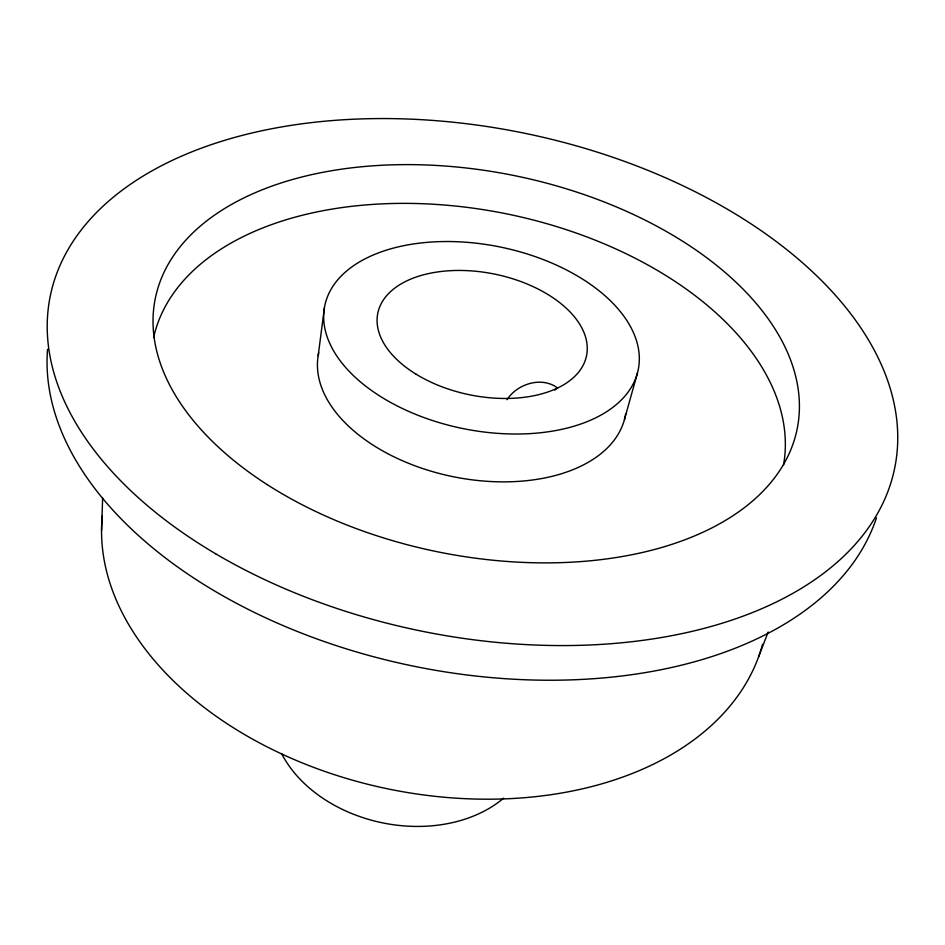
<?xml version="1.0" encoding="UTF-8"?>
<svg xmlns="http://www.w3.org/2000/svg" width="945" height="945" viewBox="0 0 945 945"><rect width="100%" height="100%" fill="white"/><g stroke="black" fill="none" stroke-linecap="round" stroke-linejoin="round"><path stroke-width="1.42" d="M101.564 530.476L102.627 498.027M318.181 355.686L324.407 307.786M624.456 419.521L637.462 372.968A159.953 92.669 11.5 0 0 424.482 242.593A159.953 92.669 11.5 0 0 382.548 397.75A159.953 92.669 11.5 0 0 637.462 372.968M758.599 656.775L768.167 632.016M507.016 399.723C517.163 383.859 541.627 376.063 557.538 387.946M625.696 413.745A156.504 93.756 11.5 0 1 454.427 476.953A156.504 93.756 11.5 0 1 318.737 352.792M876.452 517.895A424.057 256.142 11.5 0 1 414.678 666.39A424.057 256.142 11.5 0 1 47.557 349.307M762.544 644.325A336.822 225.879 11.5 0 1 393.864 790.079A336.822 225.879 11.5 0 1 102.32 515.887M503.602 798.159A131.414 97.595 11.5 0 1 281.575 753.543M153.598 337.589A321.371 193.796 11.5 0 1 506.26 213.794A321.371 193.796 11.5 0 1 783.499 465.2M554.845 390.131A66.847 28.244 81.7 0 1 557.916 387.615M215.59 553.746A430.885 254.217 11.5 0 0 894.431 469.358A430.885 254.217 11.5 0 0 307.432 123.098A430.885 254.217 11.5 0 0 215.59 553.746M267.116 484.561A327.513 191.989 11.5 0 0 794.202 440.429A327.513 191.989 11.5 0 0 367.31 166.249A327.513 191.989 11.5 0 0 267.116 484.561M416.261 374.303A106.513 61.626 11.5 0 0 586.018 357.919A106.513 61.626 11.5 0 0 444.244 271.144A106.513 61.626 11.5 0 0 416.261 374.303"/></g></svg>
